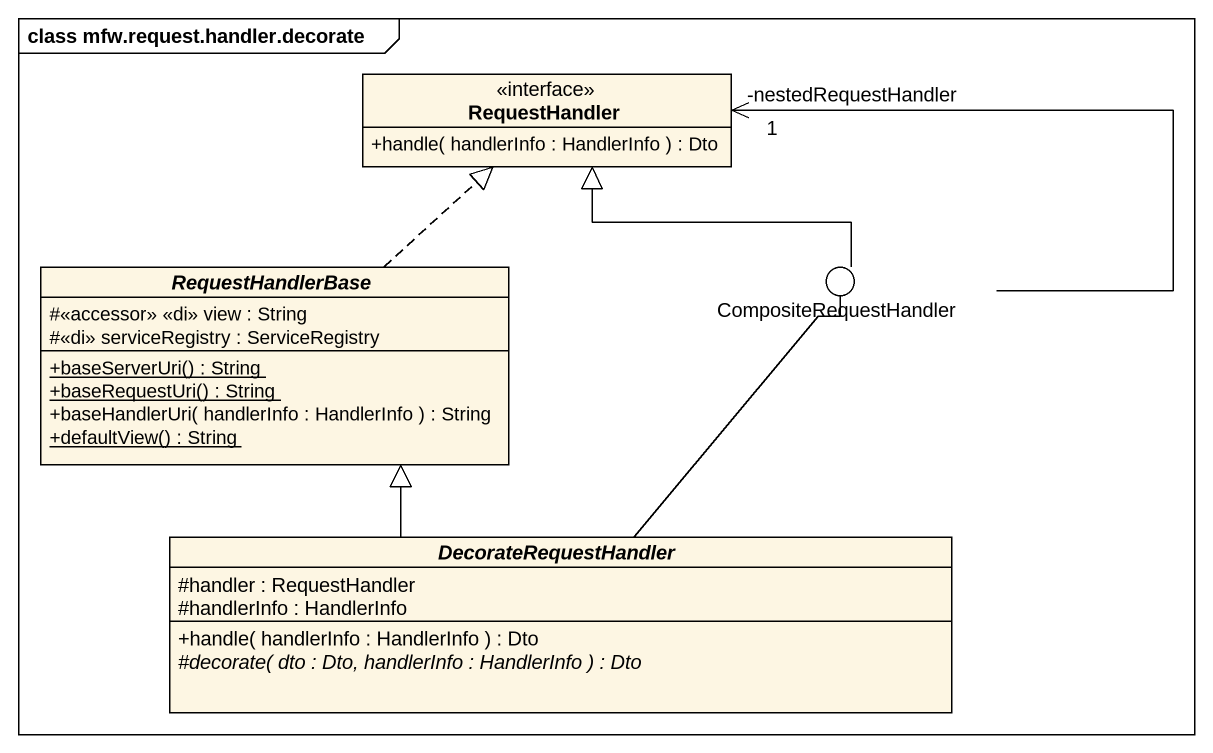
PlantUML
@startuml
mainframe class mfw.request.handler.decorate
allowmixing
hide circle
hide empty members
skinparam classAttributeIconSize 0
interface RequestHandler {
  +handle( handlerInfo : HandlerInfo ) : Dto
}
abstract class RequestHandlerBase {
  #<<accessor>> <<di>> view : String
  #<<di>> serviceRegistry : ServiceRegistry
  {static} +baseServerUri() : String
  {static} +baseRequestUri() : String
  +baseHandlerUri( handlerInfo : HandlerInfo ) : String
  {static} +defaultView() : String
}
() CompositeRequestHandler
abstract class DecorateRequestHandler {
  #handler : RequestHandler
  #handlerInfo : HandlerInfo
  +handle( handlerInfo : HandlerInfo ) : Dto
  {abstract} #decorate( dto : Dto, handlerInfo : HandlerInfo ) : Dto
}
RequestHandlerBase .up.|> RequestHandler
CompositeRequestHandler -left-> "-nestedRequestHandler\n1" RequestHandler
CompositeRequestHandler -left-|> RequestHandler
DecorateRequestHandler -up-|> RequestHandlerBase
DecorateRequestHandler -up- CompositeRequestHandler
@enduml
